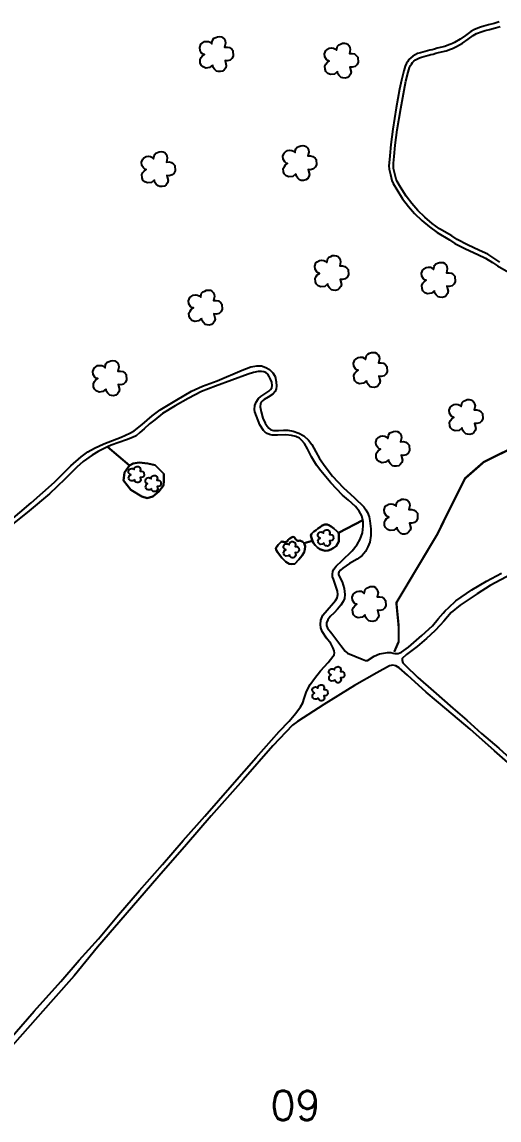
# Model space of a CAD drawing. Extents: x 745861 to 750061, y 7819050 to 7824990.
# Drawn here: x 747420 to 747845, y 7821946 to 7822924 of the extents above; entities that cross this region are included whole.
import ezdxf

# ---------------------------------------------------------------- set-up
doc = ezdxf.new("R2010")
doc.units = 0
doc.header["$MEASUREMENT"] = 0
doc.linetypes.add('CONTINUO', pattern=[0])
doc.layers.add('0114000966', color=1, linetype='Continuous', lineweight=25)
for name, color, linetype in [('0114000966008', 5, 'Continuous'), ('0114000966009', 5, 'Continuous'), ('0114000966010', 5, 'Continuous'), ('0114000966019', 5, 'Continuous'), ('_SIMBOLO ARVORE', 118, 'Continuous'), ('ARVORES', 3, 'Continuous'), ('ESTRADA', 1, 'Continuous'), ('TEXTO_NUN_TAL', 7, 'Continuous')]:
    doc.layers.add(name, color=color, linetype=linetype)
doc.styles.add('Simplex', font='simplex.shx')

msp = doc.modelspace()

# ---------------------------------------------------------------- linework, layer by layer
at = {"layer": '0114000966'}
for points in [[(747844.93, 7822923.61), (747840.43, 7822922.31), (747835.28, 7822920.93), (747831.21, 7822919.99), (747828.28, 7822918.96), (747822.92, 7822916.86), (747819.55, 7822915.05), (747814.96, 7822911.64), (747810.07, 7822908.17), (747805.12, 7822905.34), (747803.28, 7822904.5), (747801.8, 7822903.71), (747800.19, 7822903.22), (747796.41, 7822901.88), (747789.76, 7822900.18), (747787.41, 7822899.55), (747785.22, 7822898.93), (747783.1, 7822898.45), (747781.03, 7822897.78), (747779.06, 7822897.25), (747774.8, 7822896.25), (747772.31, 7822895.51), (747770.07, 7822894.31), (747768.16, 7822893.08), (747766.42, 7822891.73), (747764.6, 7822890.11), (747763.46, 7822888.21), (747762.44, 7822886.86), (747761.33, 7822884.38), (747759.95, 7822880.04), (747758.06, 7822871.82), (747756.29, 7822863.79), (747753.3, 7822847.25), (747750.29, 7822828.14), (747748.5, 7822814.49), (747747.55, 7822804.41), (747746.96, 7822798.38), (747746.79, 7822795.53), (747747.03, 7822792.65), (747748.17, 7822787.78), (747748.66, 7822785.13), (747749.45, 7822782.41), (747750.58, 7822779.87), (747753.7, 7822774.44), (747758.93, 7822766.34), (747764.09, 7822759.53), (747769.44, 7822753.24), (747775.94, 7822746.84), (747782.78, 7822741.23), (747789.65, 7822736.2), (747800.59, 7822729.87), (747805.32, 7822726.48), (747814.88, 7822721.72), (747825.78, 7822716.57), (747832.73, 7822713.36), (747838.91, 7822709.58), (747843.39, 7822706.45), (747853.01, 7822700.93)], [(747408.51, 7822478.56), (747428.7, 7822495.83), (747449.47, 7822513.93), (747463.73, 7822528.61), (747472.92, 7822536.71), (747478.92, 7822541), (747484.84, 7822544.47), (747493.08, 7822548.21), (747508.51, 7822554.04), (747516.48, 7822557.64), (747520.23, 7822559.69), (747527.45, 7822565.47), (747536.1, 7822573.23), (747543.27, 7822578.31), (747558.05, 7822587.43), (747571.2, 7822595.19), (747580.87, 7822599.41), (747593.98, 7822604.27), (747616.39, 7822613.67), (747624.02, 7822616.8), (747629.27, 7822617.68), (747633.35, 7822617.55), (747637.17, 7822616.25), (747640.71, 7822614.21), (747643.5, 7822611.35), (747645.55, 7822608.08), (747646.54, 7822603.44), (747646.75, 7822599.6), (747646.54, 7822597.08), (747645.68, 7822594.82), (747643.55, 7822592.3), (747639.49, 7822589.57), (747635.86, 7822587.64), (747634.19, 7822586.32), (747633.29, 7822585.38), (747632.65, 7822583.95), (747632.39, 7822581.04), (747633.08, 7822576.69), (747634.74, 7822570.97), (747636.62, 7822566.53), (747638.47, 7822563.94), (747640.01, 7822562.02), (747641.88, 7822560.7), (747644.11, 7822559.97), (747648.51, 7822559.97), (747652.95, 7822560.4), (747656.84, 7822560.27), (747661.62, 7822559.59), (747666.53, 7822557.8), (747671.06, 7822555.4), (747675.38, 7822551.48), (747678.11, 7822547.72), (747681.74, 7822541.08), (747684.94, 7822535.01), (747689.94, 7822527.88), (747696.61, 7822519.41), (747705.97, 7822509.19), (747716.18, 7822500.17), (747724.43, 7822492.25), (747726.36, 7822489.56), (747727.81, 7822487.09), (747729.18, 7822483.25), (747729.69, 7822479.79), (747730.71, 7822472.64), (747730.8, 7822466.75), (747729.69, 7822460.77), (747728.15, 7822456.44), (747725.89, 7822452.25), (747722.9, 7822448.88), (747718.58, 7822445.55), (747711.82, 7822441.56), (747705.84, 7822437.59), (747703.7, 7822435.62), (747702.12, 7822433.96), (747701.95, 7822433.02), (747701.95, 7822431.95), (747702.76, 7822429.86), (747705.21, 7822425.31), (747706.92, 7822419.4), (747707.48, 7822414.12), (747707.39, 7822410.57), (747706.19, 7822407.91), (747704.05, 7822404.53), (747701.01, 7822401.1), (747697.96, 7822397.92), (747694.66, 7822394.45), (747692.31, 7822391.66), (747691.32, 7822388.92), (747691.15, 7822386.61), (747692.22, 7822384.17), (747695.95, 7822379.36), (747704.09, 7822368.65), (747707.95, 7822363.58), (747709.85, 7822361.8), (747722.87, 7822356.66), (747725.86, 7822355.27), (747727.81, 7822355.49), (747733.75, 7822359.13), (747738.27, 7822361.28), (747745.53, 7822362.41), (747748.4, 7822362.5), (747750.53, 7822361.93), (747752.14, 7822361.63), (747754.92, 7822361.54), (747757.96, 7822362.76), (747764.09, 7822367.36), (747776.01, 7822377.53), (747785.44, 7822386.26), (747790.66, 7822392.36), (747794.92, 7822397.49), (747796.92, 7822399.57), (747800.09, 7822402.48), (747806.19, 7822408.49), (747820.67, 7822418.28), (747833.62, 7822425.92), (747847.02, 7822432.97)]]:
    msp.add_lwpolyline(points, dxfattribs=at)
at = {"layer": '0114000966008', "linetype": 'ByBlock'}
msp.add_lwpolyline([(747403.53, 7822011.6), (747431.36, 7822043.43), (747454.82, 7822069.65), (747471.28, 7822088.56), (747488.57, 7822107.66), (747506.35, 7822129.08), (747525.07, 7822150.68), (747545.3, 7822173.84), (747563.91, 7822195.2), (747583.06, 7822216.98), (747607.41, 7822244.87), (747628.84, 7822268.98), (747649.3, 7822292.33), (747658.11, 7822301.44), (747664.09, 7822308.37), (747668.1, 7822314.05), (747670.25, 7822317.63), (747671.51, 7822321.52), (747673.61, 7822327.89), (747676.6, 7822333.93), (747680.73, 7822339.48), (747686.05, 7822346.3), (747692.7, 7822353.74), (747696.89, 7822358.94), (747698.02, 7822360.49), (747698.38, 7822362.11), (747698.2, 7822363.9), (747697.13, 7822366.41), (747695.03, 7822370.53), (747691.33, 7822375.28), (747687.39, 7822381.08), (747686.13, 7822384.43), (747685.89, 7822387.42), (747686.13, 7822391.24), (747687.99, 7822395.8), (747691.75, 7822400.16), (747697.61, 7822406.8), (747699.29, 7822408.85), (747700.61, 7822411.07), (747701.21, 7822413.99), (747700.91, 7822416.98), (747699.95, 7822420.57), (747697.38, 7822427.86), (747696.73, 7822429.92), (747696.67, 7822432.14), (747696.97, 7822434.65), (747697.8, 7822436.62), (747699.84, 7822439.25), (747704.98, 7822444.09), (747714.07, 7822452.87), (747718.56, 7822458.58), (747721.19, 7822463.48), (747723.23, 7822469.1), (747724, 7822474.84), (747723.83, 7822478.99), (747723.51, 7822480.3), (747701.95, 7822469.11), (747702.18, 7822468), (747702.37, 7822463.92), (747702.18, 7822461.33), (747701.15, 7822459.19), (747699.89, 7822457.17), (747697.26, 7822455.23), (747695.12, 7822454.08), (747692.72, 7822453.24), (747689.93, 7822453.05), (747687.91, 7822453.55), (747685.47, 7822454.43), (747683.18, 7822456.03), (747681.19, 7822457.91), (747679.74, 7822459.78), (747678.67, 7822461.95), (747671.32, 7822459.78), (747672.19, 7822456.98), (747672, 7822454.28), (747671.51, 7822451.86), (747669.49, 7822448.68), (747666.69, 7822445.2), (747663.11, 7822441.34), (747659.83, 7822441.05), (747657.95, 7822441.44), (747655.1, 7822443.04), (747653.81, 7822444.33), (747651.52, 7822446.65), (747647.56, 7822451.86), (747646.6, 7822453.93), (747646.3, 7822454.91), (747646.79, 7822456.3), (747648.24, 7822458.23), (747649.44, 7822459.61), (747650.94, 7822461.01), (747651.77, 7822461.17), (747652.55, 7822461.01), (747653.1, 7822460.84), (747653.79, 7822460.7), (747654.66, 7822460.77), (747655.49, 7822460.96), (747656.13, 7822461.41), (747656.54, 7822461.88), (747657.06, 7822462.67), (747657.7, 7822463.47), (747658.72, 7822463.99), (747660, 7822464.75), (747660.83, 7822465.18), (747661.64, 7822465.44), (747662.45, 7822465.23), (747662.9, 7822464.82), (747663.42, 7822463.92), (747664.01, 7822463.05), (747664.46, 7822462.38), (747665.15, 7822462.05), (747665.72, 7822461.86), (747666.53, 7822462), (747667.65, 7822462.19), (747670.07, 7822461.03), (747671.3, 7822459.8), (747678.66, 7822461.98), (747677.98, 7822464.39), (747677.45, 7822466.53), (747678.02, 7822468.17), (747679.93, 7822470.3), (747681.99, 7822471.41), (747683.67, 7822472.9), (747685.54, 7822473.93), (747687.52, 7822475.38), (747689.73, 7822476.39), (747691.88, 7822476.29), (747693.21, 7822475.87), (747695.46, 7822474.65), (747697.83, 7822472.97), (747700.5, 7822470.4), (747701.93, 7822469.13), (747723.5, 7822480.33), (747722.57, 7822484.19), (747720.42, 7822488.13), (747717.19, 7822492.56), (747710.79, 7822498.17), (747705.46, 7822502.39), (747695.17, 7822513.57), (747686.2, 7822524.07), (747682.3, 7822529.34), (747678.04, 7822536.53), (747674.43, 7822543.64), (747671.56, 7822548.44), (747669.22, 7822551.19), (747667.12, 7822553.17), (747664.06, 7822554.73), (747660.04, 7822555.69), (747655.06, 7822556.23), (747647.69, 7822555.81), (747643.07, 7822555.87), (747640.71, 7822556.6), (747638.55, 7822557.32), (747636.75, 7822558.52), (747635.25, 7822560.08), (747631.84, 7822565.24), (747627.46, 7822576.8), (747627.21, 7822578.87), (747627.51, 7822582.29), (747628.59, 7822585.41), (747630.69, 7822588.46), (747632.79, 7822590.26), (747636.51, 7822592.54), (747640.05, 7822595.12), (747641.55, 7822596.55), (747642.5, 7822598.11), (747642.8, 7822600.21), (747642.5, 7822603.17), (747641.6, 7822605.68), (747640.16, 7822608.14), (747639.03, 7822610.18), (747637.29, 7822611.56), (747635.61, 7822612.34), (747633.39, 7822612.58), (747630.39, 7822612.52), (747626.19, 7822611.56), (747621.63, 7822610.12), (747592.45, 7822599.45), (747580.1, 7822594.78), (747568.16, 7822588.6), (747556.65, 7822581.89), (747545.27, 7822575.1), (747538.5, 7822569.46), (747533.94, 7822565.9), (747529.02, 7822561.47), (747525.18, 7822558.23), (747521.88, 7822555.29), (747518.65, 7822553.8), (747513.37, 7822551.76), (747499.81, 7822547.02), (747496.43, 7822545.44), (747515.96, 7822529.03), (747519.38, 7822530.74), (747524.55, 7822531.72), (747532.43, 7822530.74), (747538.83, 7822529.26), (747543.75, 7822524.34), (747546.71, 7822521.39), (747546.71, 7822515.48), (747546.22, 7822511.05), (747542.03, 7822505.64), (747536.86, 7822501.21), (747531.69, 7822499.73), (747527.01, 7822501.45), (747517.16, 7822507.36), (747510.76, 7822515.48), (747511.5, 7822522.62), (747515.93, 7822529.01), (747496.4, 7822545.42), (747494.15, 7822544.36), (747488.15, 7822541.37), (747482.93, 7822538.25), (747474.89, 7822532.56), (747469.13, 7822527.56), (747458.51, 7822516.77), (747444.77, 7822503.68), (747426.88, 7822488.61), (747404.27, 7822470.39)], dxfattribs=at)
at = {"layer": '0114000966009', "linetype": 'ByBlock'}
msp.add_lwpolyline([(747867.14, 7822251.76), (747840.59, 7822275.11), (747818.92, 7822294.15), (747798.24, 7822311.74), (747779.84, 7822327.29), (747763.17, 7822342.43), (747755.95, 7822348.83), (747752.98, 7822350.69), (747750.13, 7822351.1), (747747.28, 7822350.51), (747735.93, 7822344.46), (747716.3, 7822332.99), (747688.84, 7822316.09), (747665.42, 7822301.04), (747661.15, 7822297.88), (747643.65, 7822279.53), (747617.15, 7822249.22), (747588.6, 7822217.21), (747566.67, 7822191.67), (747542.02, 7822163.48), (747517.94, 7822135.39), (747487.72, 7822100.16), (747466.69, 7822074.66), (747448.1, 7822053.58), (747411.65, 7822012.47)], dxfattribs=at)
at = {"layer": '0114000966010', "linetype": 'ByBlock'}
msp.add_lwpolyline([(747860.96, 7822434.74), (747836.94, 7822422), (747825.15, 7822414.76), (747810.23, 7822404.59), (747802.03, 7822398.07), (747795.51, 7822390.46), (747792.33, 7822386.84), (747787.59, 7822381.67), (747780.3, 7822375.06), (747771.82, 7822367.77), (747762.41, 7822360.65), (747758.54, 7822357.23), (747758.48, 7822355.36), (747759.16, 7822353.36), (747761.28, 7822351.18), (747772.46, 7822340.18), (747786.55, 7822328.03), (747803.72, 7822313.05), (747816.12, 7822302.27), (747829.16, 7822290.47), (747844.5, 7822277.45), (747861.09, 7822262.1)], dxfattribs=at)
at = {"layer": '0114000966019'}
msp.add_lwpolyline([(747845.53, 7822709.83), (747841.1, 7822712.93), (747834.62, 7822716.9), (747827.47, 7822720.19), (747816.63, 7822725.32), (747807.39, 7822729.92), (747802.76, 7822733.24), (747791.84, 7822739.55), (747785.23, 7822744.4), (747778.61, 7822749.82), (747772.38, 7822755.97), (747767.21, 7822762.03), (747762.21, 7822768.64), (747757.12, 7822776.52), (747754.15, 7822781.68), (747753.21, 7822783.78), (747752.55, 7822786.06), (747752.09, 7822788.6), (747750.99, 7822793.27), (747750.8, 7822795.58), (747750.95, 7822798.07), (747751.53, 7822804.03), (747752.47, 7822814.04), (747754.25, 7822827.57), (747757.24, 7822846.59), (747760.21, 7822863), (747761.96, 7822870.94), (747763.81, 7822878.98), (747765.07, 7822882.95), (747765.9, 7822884.8), (747766.78, 7822885.96), (747767.72, 7822887.53), (747768.99, 7822888.66), (747770.47, 7822889.81), (747772.1, 7822890.86), (747773.84, 7822891.8), (747775.82, 7822892.38), (747780.04, 7822893.37), (747782.17, 7822893.94), (747784.17, 7822894.59), (747786.22, 7822895.06), (747788.47, 7822895.7), (747790.77, 7822896.31), (747797.57, 7822898.04), (747801.44, 7822899.42), (747803.35, 7822900), (747805.06, 7822900.92), (747806.95, 7822901.78), (747812.23, 7822904.79), (747817.31, 7822908.41), (747821.7, 7822911.67), (747824.6, 7822913.22), (747829.67, 7822915.21), (747832.33, 7822916.15), (747836.24, 7822917.04), (747841.51, 7822918.45), (747845.71, 7822919.67)], dxfattribs=at)
at = {"layer": '_SIMBOLO ARVORE', "linetype": 'CONTINUO'}
for points in [[(747590, 7822885.26, 0), (747587.3, 7822883, 0), (747583.88, 7822882.6, 0), (747581.44, 7822883.55, 0), (747579.72, 7822885.25, 0), (747579, 7822887.19, 0), (747578.81, 7822890.07, 0), (747579.74, 7822891.89, 0), (747580.72, 7822893.23, 0), (747582.69, 7822894.56, 0), (747581.44, 7822894.96, 0), (747580.2, 7822895.98, 0), (747578.75, 7822898.27, 0), (747578.49, 7822901, 0), (747579.54, 7822903.84, 0), (747580.64, 7822904.86, 0), (747582.65, 7822906.09, 0), (747584.76, 7822906.37, 0), (747586.44, 7822906.13, 0), (747587.78, 7822905.51, 0), (747589.24, 7822904.21, 0), (747589.68, 7822906.7, 0), (747590.05, 7822907.7, 0), (747591.14, 7822909.08, 0), (747592.77, 7822909.68, 0), (747594.35, 7822910.38, 0), (747596.14, 7822910.54, 0), (747597.83, 7822910.3, 0), (747599.2, 7822909.58, 0), (747600.22, 7822908.48, 0), (747601.11, 7822906.72, 0), (747601.46, 7822904.76, 0), (747600.65, 7822901.27, 0), (747603.09, 7822901.31, 0), (747605.11, 7822900.82, 0), (747607.02, 7822899.31, 0), (747608.08, 7822898.1, 0), (747608.36, 7822893.3, 0), (747607.19, 7822891.14, 0), (747605.62, 7822889.71, 0), (747603.16, 7822889.05, 0), (747601, 7822889.24, 0), (747602.15, 7822884.76, 0), (747601.62, 7822882.84, 0), (747600.32, 7822881.02, 0), (747598.9, 7822879.88, 0), (747596.87, 7822879.38, 0), (747594.86, 7822879.5, 0), (747593.35, 7822879.93, 0), (747591.62, 7822881.63, 0), (747590.44, 7822883.16, 0), (747590.08, 7822885.49, 0)], [(747701, 7822879.54, 0), (747698.31, 7822877.28, 0), (747694.89, 7822876.89, 0), (747692.45, 7822877.83, 0), (747690.72, 7822879.53, 0), (747690.01, 7822881.48, 0), (747689.81, 7822884.36, 0), (747690.75, 7822886.17, 0), (747691.73, 7822887.51, 0), (747693.7, 7822888.85, 0), (747692.45, 7822889.25, 0), (747691.21, 7822890.27, 0), (747689.76, 7822892.56, 0), (747689.49, 7822895.29, 0), (747690.54, 7822898.13, 0), (747691.64, 7822899.15, 0), (747693.65, 7822900.37, 0), (747695.76, 7822900.66, 0), (747697.45, 7822900.42, 0), (747698.78, 7822899.8, 0), (747700.25, 7822898.49, 0), (747700.68, 7822900.99, 0), (747701.06, 7822901.98, 0), (747702.15, 7822903.37, 0), (747703.77, 7822903.96, 0), (747705.36, 7822904.67, 0), (747707.14, 7822904.83, 0), (747708.83, 7822904.59, 0), (747710.2, 7822903.86, 0), (747711.22, 7822902.76, 0), (747712.11, 7822901, 0), (747712.46, 7822899.04, 0), (747711.65, 7822895.56, 0), (747714.1, 7822895.59, 0), (747716.12, 7822895.11, 0), (747718.03, 7822893.6, 0), (747719.08, 7822892.39, 0), (747719.37, 7822887.58, 0), (747718.19, 7822885.43, 0), (747716.63, 7822884, 0), (747714.16, 7822883.34, 0), (747712, 7822883.53, 0), (747713.16, 7822879.04, 0), (747712.63, 7822877.13, 0), (747711.33, 7822875.3, 0), (747709.9, 7822874.17, 0), (747707.87, 7822873.67, 0), (747705.86, 7822873.79, 0), (747704.35, 7822874.22, 0), (747702.62, 7822875.92, 0), (747701.44, 7822877.45, 0), (747701.08, 7822879.77, 0)], [(747664.01, 7822788.36, 0), (747661.32, 7822786.1, 0), (747657.9, 7822785.7, 0), (747655.46, 7822786.65, 0), (747653.73, 7822788.35, 0), (747653.02, 7822790.3, 0), (747652.82, 7822793.17, 0), (747653.76, 7822794.99, 0), (747654.74, 7822796.33, 0), (747656.71, 7822797.67, 0), (747655.46, 7822798.07, 0), (747654.22, 7822799.09, 0), (747652.77, 7822801.38, 0), (747652.5, 7822804.1, 0), (747653.55, 7822806.94, 0), (747654.66, 7822807.96, 0), (747656.67, 7822809.19, 0), (747658.77, 7822809.47, 0), (747660.46, 7822809.23, 0), (747661.79, 7822808.61, 0), (747663.26, 7822807.31, 0), (747663.69, 7822809.8, 0), (747664.07, 7822810.8, 0), (747665.16, 7822812.18, 0), (747666.78, 7822812.78, 0), (747668.37, 7822813.48, 0), (747670.16, 7822813.64, 0), (747671.84, 7822813.4, 0), (747673.21, 7822812.68, 0), (747674.23, 7822811.58, 0), (747675.12, 7822809.82, 0), (747675.47, 7822807.86, 0), (747674.66, 7822804.37, 0), (747677.11, 7822804.41, 0), (747679.13, 7822803.92, 0), (747681.04, 7822802.41, 0), (747682.1, 7822801.2, 0), (747682.38, 7822796.4, 0), (747681.2, 7822794.25, 0), (747679.64, 7822792.81, 0), (747677.17, 7822792.16, 0), (747675.01, 7822792.35, 0), (747676.17, 7822787.86, 0), (747675.64, 7822785.95, 0), (747674.34, 7822784.12, 0), (747672.91, 7822782.98, 0), (747670.88, 7822782.48, 0), (747668.87, 7822782.6, 0), (747667.36, 7822783.03, 0), (747665.63, 7822784.73, 0), (747664.46, 7822786.26, 0), (747664.1, 7822788.59, 0)], [(747538.21, 7822782.98, 0), (747535.52, 7822780.72, 0), (747532.1, 7822780.33, 0), (747529.66, 7822781.27, 0), (747527.93, 7822782.97, 0), (747527.22, 7822784.92, 0), (747527.02, 7822787.8, 0), (747527.96, 7822789.61, 0), (747528.94, 7822790.95, 0), (747530.91, 7822792.29, 0), (747529.65, 7822792.69, 0), (747528.42, 7822793.71, 0), (747526.97, 7822796, 0), (747526.7, 7822798.73, 0), (747527.75, 7822801.57, 0), (747528.85, 7822802.59, 0), (747530.86, 7822803.81, 0), (747532.97, 7822804.1, 0), (747534.66, 7822803.85, 0), (747535.99, 7822803.24, 0), (747537.46, 7822801.93, 0), (747537.89, 7822804.43, 0), (747538.27, 7822805.42, 0), (747539.36, 7822806.8, 0), (747540.98, 7822807.4, 0), (747542.57, 7822808.11, 0), (747544.35, 7822808.27, 0), (747546.04, 7822808.03, 0), (747547.41, 7822807.3, 0), (747548.43, 7822806.2, 0), (747549.32, 7822804.44, 0), (747549.67, 7822802.48, 0), (747548.86, 7822798.99, 0), (747551.31, 7822799.03, 0), (747553.33, 7822798.55, 0), (747555.24, 7822797.03, 0), (747556.29, 7822795.83, 0), (747556.58, 7822791.02, 0), (747555.4, 7822788.87, 0), (747553.84, 7822787.44, 0), (747551.37, 7822786.78, 0), (747549.21, 7822786.97, 0), (747550.37, 7822782.48, 0), (747549.84, 7822780.57, 0), (747548.54, 7822778.74, 0), (747547.11, 7822777.61, 0), (747545.08, 7822777.11, 0), (747543.07, 7822777.23, 0), (747541.56, 7822777.66, 0), (747539.83, 7822779.36, 0), (747538.65, 7822780.89, 0), (747538.29, 7822783.21, 0)], [(747692.33, 7822690.56, 0), (747689.64, 7822688.3, 0), (747686.22, 7822687.91, 0), (747683.78, 7822688.86, 0), (747682.05, 7822690.56, 0), (747681.34, 7822692.5, 0), (747681.14, 7822695.38, 0), (747682.08, 7822697.19, 0), (747683.06, 7822698.54, 0), (747685.03, 7822699.87, 0), (747683.78, 7822700.27, 0), (747682.54, 7822701.29, 0), (747681.09, 7822703.58, 0), (747680.82, 7822706.31, 0), (747681.87, 7822709.15, 0), (747682.98, 7822710.17, 0), (747684.98, 7822711.4, 0), (747687.09, 7822711.68, 0), (747688.78, 7822711.44, 0), (747690.11, 7822710.82, 0), (747691.58, 7822709.52, 0), (747692.01, 7822712.01, 0), (747692.39, 7822713.01, 0), (747693.48, 7822714.39, 0), (747695.1, 7822714.98, 0), (747696.69, 7822715.69, 0), (747698.48, 7822715.85, 0), (747700.16, 7822715.61, 0), (747701.53, 7822714.89, 0), (747702.55, 7822713.79, 0), (747703.44, 7822712.03, 0), (747703.79, 7822710.07, 0), (747702.98, 7822706.58, 0), (747705.43, 7822706.62, 0), (747707.45, 7822706.13, 0), (747709.36, 7822704.62, 0), (747710.41, 7822703.41, 0), (747710.7, 7822698.6, 0), (747709.52, 7822696.45, 0), (747707.96, 7822695.02, 0), (747705.49, 7822694.36, 0), (747703.33, 7822694.55, 0), (747704.49, 7822690.06, 0), (747703.96, 7822688.15, 0), (747702.66, 7822686.33, 0), (747701.23, 7822685.19, 0), (747699.2, 7822684.69, 0), (747697.19, 7822684.81, 0), (747695.68, 7822685.24, 0), (747693.95, 7822686.94, 0), (747692.78, 7822688.47, 0), (747692.42, 7822690.79, 0)], [(747787.27, 7822684.4, 0), (747784.58, 7822682.14, 0), (747781.16, 7822681.75, 0), (747778.72, 7822682.7, 0), (747776.99, 7822684.39, 0), (747776.28, 7822686.34, 0), (747776.08, 7822689.22, 0), (747777.02, 7822691.03, 0), (747778, 7822692.38, 0), (747779.97, 7822693.71, 0), (747778.71, 7822694.11, 0), (747777.48, 7822695.13, 0), (747776.03, 7822697.42, 0), (747775.76, 7822700.15, 0), (747776.81, 7822702.99, 0), (747777.91, 7822704.01, 0), (747779.92, 7822705.24, 0), (747782.03, 7822705.52, 0), (747783.72, 7822705.28, 0), (747785.05, 7822704.66, 0), (747786.51, 7822703.36, 0), (747786.95, 7822705.85, 0), (747787.33, 7822706.84, 0), (747788.42, 7822708.23, 0), (747790.04, 7822708.82, 0), (747791.63, 7822709.53, 0), (747793.41, 7822709.69, 0), (747795.1, 7822709.45, 0), (747796.47, 7822708.73, 0), (747797.49, 7822707.63, 0), (747798.38, 7822705.87, 0), (747798.73, 7822703.91, 0), (747797.92, 7822700.42, 0), (747800.37, 7822700.45, 0), (747802.39, 7822699.97, 0), (747804.3, 7822698.46, 0), (747805.35, 7822697.25, 0), (747805.64, 7822692.44, 0), (747804.46, 7822690.29, 0), (747802.9, 7822688.86, 0), (747800.43, 7822688.2, 0), (747798.27, 7822688.39, 0), (747799.43, 7822683.9, 0), (747798.9, 7822681.99, 0), (747797.6, 7822680.17, 0), (747796.17, 7822679.03, 0), (747794.14, 7822678.53, 0), (747792.13, 7822678.65, 0), (747790.62, 7822679.08, 0), (747788.89, 7822680.78, 0), (747787.71, 7822682.31, 0), (747787.35, 7822684.63, 0)], [(747580.13, 7822659.76, 0), (747577.44, 7822657.5, 0), (747574.02, 7822657.1, 0), (747571.58, 7822658.05, 0), (747569.85, 7822659.75, 0), (747569.14, 7822661.7, 0), (747568.94, 7822664.57, 0), (747569.88, 7822666.39, 0), (747570.86, 7822667.73, 0), (747572.83, 7822669.07, 0), (747571.58, 7822669.47, 0), (747570.34, 7822670.49, 0), (747568.89, 7822672.78, 0), (747568.62, 7822675.51, 0), (747569.67, 7822678.35, 0), (747570.78, 7822679.36, 0), (747572.78, 7822680.59, 0), (747574.89, 7822680.87, 0), (747576.58, 7822680.63, 0), (747577.91, 7822680.02, 0), (747579.38, 7822678.71, 0), (747579.81, 7822681.2, 0), (747580.19, 7822682.2, 0), (747581.28, 7822683.58, 0), (747582.9, 7822684.18, 0), (747584.49, 7822684.88, 0), (747586.28, 7822685.05, 0), (747587.96, 7822684.81, 0), (747589.33, 7822684.08, 0), (747590.35, 7822682.98, 0), (747591.24, 7822681.22, 0), (747591.59, 7822679.26, 0), (747590.78, 7822675.77, 0), (747593.23, 7822675.81, 0), (747595.25, 7822675.32, 0), (747597.16, 7822673.81, 0), (747598.21, 7822672.6, 0), (747598.5, 7822667.8, 0), (747597.32, 7822665.65, 0), (747595.76, 7822664.21, 0), (747593.29, 7822663.56, 0), (747591.13, 7822663.75, 0), (747592.29, 7822659.26, 0), (747591.76, 7822657.35, 0), (747590.46, 7822655.52, 0), (747589.03, 7822654.38, 0), (747587, 7822653.88, 0), (747584.99, 7822654.01, 0), (747583.48, 7822654.43, 0), (747581.75, 7822656.13, 0), (747580.58, 7822657.67, 0), (747580.22, 7822659.99, 0)], [(747726.85, 7822604.31, 0), (747724.16, 7822602.05, 0), (747720.74, 7822601.65, 0), (747718.3, 7822602.6, 0), (747716.57, 7822604.3, 0), (747715.86, 7822606.25, 0), (747715.67, 7822609.12, 0), (747716.6, 7822610.94, 0), (747717.58, 7822612.28, 0), (747719.55, 7822613.62, 0), (747718.3, 7822614.02, 0), (747717.06, 7822615.04, 0), (747715.61, 7822617.33, 0), (747715.35, 7822620.05, 0), (747716.4, 7822622.89, 0), (747717.5, 7822623.91, 0), (747719.51, 7822625.14, 0), (747721.62, 7822625.42, 0), (747723.3, 7822625.18, 0), (747724.64, 7822624.57, 0), (747726.1, 7822623.26, 0), (747726.54, 7822625.75, 0), (747726.91, 7822626.75, 0), (747728, 7822628.13, 0), (747729.63, 7822628.73, 0), (747731.21, 7822629.43, 0), (747733, 7822629.6, 0), (747734.69, 7822629.36, 0), (747736.06, 7822628.63, 0), (747737.08, 7822627.53, 0), (747737.97, 7822625.77, 0), (747738.32, 7822623.81, 0), (747737.51, 7822620.32, 0), (747739.95, 7822620.36, 0), (747741.97, 7822619.87, 0), (747743.88, 7822618.36, 0), (747744.94, 7822617.15, 0), (747745.22, 7822612.35, 0), (747744.05, 7822610.2, 0), (747742.48, 7822608.76, 0), (747740.02, 7822608.11, 0), (747737.86, 7822608.3, 0), (747739.01, 7822603.81, 0), (747738.48, 7822601.9, 0), (747737.18, 7822600.07, 0), (747735.76, 7822598.93, 0), (747733.73, 7822598.43, 0), (747731.71, 7822598.56, 0), (747730.2, 7822598.98, 0), (747728.48, 7822600.68, 0), (747727.3, 7822602.22, 0), (747726.94, 7822604.54, 0)], [(747495.06, 7822596.92, 0), (747492.36, 7822594.66, 0), (747488.94, 7822594.26, 0), (747486.51, 7822595.21, 0), (747484.78, 7822596.91, 0), (747484.06, 7822598.85, 0), (747483.87, 7822601.73, 0), (747484.8, 7822603.54, 0), (747485.79, 7822604.89, 0), (747487.75, 7822606.22, 0), (747486.5, 7822606.62, 0), (747485.27, 7822607.64, 0), (747483.81, 7822609.93, 0), (747483.55, 7822612.66, 0), (747484.6, 7822615.5, 0), (747485.7, 7822616.52, 0), (747487.71, 7822617.75, 0), (747489.82, 7822618.03, 0), (747491.51, 7822617.79, 0), (747492.84, 7822617.17, 0), (747494.3, 7822615.87, 0), (747494.74, 7822618.36, 0), (747495.11, 7822619.36, 0), (747496.2, 7822620.74, 0), (747497.83, 7822621.34, 0), (747499.42, 7822622.04, 0), (747501.2, 7822622.2, 0), (747502.89, 7822621.96, 0), (747504.26, 7822621.24, 0), (747505.28, 7822620.14, 0), (747506.17, 7822618.38, 0), (747506.52, 7822616.42, 0), (747505.71, 7822612.93, 0), (747508.15, 7822612.97, 0), (747510.18, 7822612.48, 0), (747512.08, 7822610.97, 0), (747513.14, 7822609.76, 0), (747513.43, 7822604.96, 0), (747512.25, 7822602.8, 0), (747510.68, 7822601.37, 0), (747508.22, 7822600.71, 0), (747506.06, 7822600.9, 0), (747507.21, 7822596.42, 0), (747506.68, 7822594.5, 0), (747505.39, 7822592.68, 0), (747503.96, 7822591.54, 0), (747501.93, 7822591.04, 0), (747499.92, 7822591.16, 0), (747498.41, 7822591.59, 0), (747496.68, 7822593.29, 0), (747495.5, 7822594.82, 0), (747495.14, 7822597.15, 0)], [(747811.93, 7822562.41, 0), (747809.24, 7822560.15, 0), (747805.82, 7822559.76, 0), (747803.38, 7822560.71, 0), (747801.65, 7822562.4, 0), (747800.94, 7822564.35, 0), (747800.74, 7822567.23, 0), (747801.67, 7822569.04, 0), (747802.66, 7822570.39, 0), (747804.63, 7822571.72, 0), (747803.37, 7822572.12, 0), (747802.14, 7822573.14, 0), (747800.68, 7822575.43, 0), (747800.42, 7822578.16, 0), (747801.47, 7822581, 0), (747802.57, 7822582.02, 0), (747804.58, 7822583.25, 0), (747806.69, 7822583.53, 0), (747808.38, 7822583.29, 0), (747809.71, 7822582.67, 0), (747811.17, 7822581.37, 0), (747811.61, 7822583.86, 0), (747811.99, 7822584.85, 0), (747813.08, 7822586.24, 0), (747814.7, 7822586.83, 0), (747816.29, 7822587.54, 0), (747818.07, 7822587.7, 0), (747819.76, 7822587.46, 0), (747821.13, 7822586.74, 0), (747822.15, 7822585.64, 0), (747823.04, 7822583.87, 0), (747823.39, 7822581.92, 0), (747822.58, 7822578.43, 0), (747825.03, 7822578.46, 0), (747827.05, 7822577.98, 0), (747828.95, 7822576.47, 0), (747830.01, 7822575.26, 0), (747830.3, 7822570.45, 0), (747829.12, 7822568.3, 0), (747827.56, 7822566.87, 0), (747825.09, 7822566.21, 0), (747822.93, 7822566.4, 0), (747824.09, 7822561.91, 0), (747823.56, 7822560, 0), (747822.26, 7822558.17, 0), (747820.83, 7822557.04, 0), (747818.8, 7822556.54, 0), (747816.79, 7822556.66, 0), (747815.28, 7822557.09, 0), (747813.55, 7822558.79, 0), (747812.37, 7822560.32, 0), (747812.01, 7822562.64, 0)], [(747746.58, 7822534.07, 0), (747743.89, 7822531.81, 0), (747740.47, 7822531.42, 0), (747738.03, 7822532.36, 0), (747736.3, 7822534.06, 0), (747735.59, 7822536.01, 0), (747735.39, 7822538.89, 0), (747736.33, 7822540.7, 0), (747737.31, 7822542.04, 0), (747739.28, 7822543.38, 0), (747738.03, 7822543.78, 0), (747736.79, 7822544.8, 0), (747735.34, 7822547.09, 0), (747735.07, 7822549.82, 0), (747736.12, 7822552.66, 0), (747737.23, 7822553.68, 0), (747739.24, 7822554.9, 0), (747741.35, 7822555.19, 0), (747743.03, 7822554.95, 0), (747744.36, 7822554.33, 0), (747745.83, 7822553.02, 0), (747746.27, 7822555.52, 0), (747746.64, 7822556.51, 0), (747747.73, 7822557.9, 0), (747749.36, 7822558.49, 0), (747750.94, 7822559.2, 0), (747752.73, 7822559.36, 0), (747754.41, 7822559.12, 0), (747755.79, 7822558.39, 0), (747756.8, 7822557.29, 0), (747757.69, 7822555.53, 0), (747758.04, 7822553.57, 0), (747757.23, 7822550.09, 0), (747759.68, 7822550.12, 0), (747761.7, 7822549.64, 0), (747763.61, 7822548.13, 0), (747764.67, 7822546.92, 0), (747764.95, 7822542.11, 0), (747763.77, 7822539.96, 0), (747762.21, 7822538.53, 0), (747759.74, 7822537.87, 0), (747757.58, 7822538.06, 0), (747758.74, 7822533.57, 0), (747758.21, 7822531.66, 0), (747756.91, 7822529.83, 0), (747755.48, 7822528.7, 0), (747753.45, 7822528.2, 0), (747751.44, 7822528.32, 0), (747749.93, 7822528.75, 0), (747748.2, 7822530.45, 0), (747747.03, 7822531.98, 0), (747746.67, 7822534.3, 0)], [(747520.47, 7822516.44, 0), (747519.22, 7822515.39, 0), (747517.64, 7822515.21, 0), (747516.51, 7822515.65, 0), (747515.71, 7822516.44, 0), (747515.38, 7822517.34, 0), (747515.29, 7822518.67, 0), (747515.72, 7822519.51, 0), (747516.17, 7822520.13, 0), (747517.09, 7822520.75, 0), (747516.51, 7822520.93, 0), (747515.93, 7822521.41, 0), (747515.26, 7822522.47, 0), (747515.14, 7822523.73, 0), (747515.62, 7822525.04, 0), (747516.13, 7822525.51, 0), (747517.06, 7822526.08, 0), (747518.04, 7822526.21, 0), (747518.82, 7822526.1, 0), (747519.44, 7822525.82, 0), (747520.12, 7822525.21, 0), (747520.32, 7822526.37, 0), (747520.49, 7822526.83, 0), (747521, 7822527.47, 0), (747521.75, 7822527.74, 0), (747522.48, 7822528.07, 0), (747523.31, 7822528.14, 0), (747524.09, 7822528.03, 0), (747524.72, 7822527.7, 0), (747525.2, 7822527.19, 0), (747525.61, 7822526.37, 0), (747525.77, 7822525.47, 0), (747525.39, 7822523.85, 0), (747526.53, 7822523.87, 0), (747527.46, 7822523.64, 0), (747528.34, 7822522.95, 0), (747528.83, 7822522.39, 0), (747528.97, 7822520.16, 0), (747528.42, 7822519.17, 0), (747527.7, 7822518.5, 0), (747526.56, 7822518.2, 0), (747525.56, 7822518.29, 0), (747526.09, 7822516.21, 0), (747525.85, 7822515.32, 0), (747525.25, 7822514.48, 0), (747524.59, 7822513.95, 0), (747523.65, 7822513.72, 0), (747522.71, 7822513.78, 0), (747522.02, 7822513.98, 0), (747521.22, 7822514.76, 0), (747520.67, 7822515.47, 0), (747520.5, 7822516.55, 0)], [(747535.53, 7822508.35, 0), (747534.28, 7822507.3, 0), (747532.7, 7822507.12, 0), (747531.57, 7822507.56, 0), (747530.77, 7822508.35, 0), (747530.44, 7822509.25, 0), (747530.35, 7822510.58, 0), (747530.78, 7822511.42, 0), (747531.24, 7822512.04, 0), (747532.15, 7822512.66, 0), (747531.57, 7822512.84, 0), (747531, 7822513.32, 0), (747530.32, 7822514.38, 0), (747530.2, 7822515.64, 0), (747530.69, 7822516.95, 0), (747531.2, 7822517.42, 0), (747532.13, 7822517.99, 0), (747533.1, 7822518.12, 0), (747533.88, 7822518.01, 0), (747534.5, 7822517.73, 0), (747535.18, 7822517.12, 0), (747535.38, 7822518.28, 0), (747535.55, 7822518.74, 0), (747536.06, 7822519.38, 0), (747536.81, 7822519.65, 0), (747537.54, 7822519.98, 0), (747538.37, 7822520.05, 0), (747539.15, 7822519.94, 0), (747539.79, 7822519.61, 0), (747540.26, 7822519.1, 0), (747540.67, 7822518.28, 0), (747540.83, 7822517.38, 0), (747540.46, 7822515.76, 0), (747541.59, 7822515.78, 0), (747542.52, 7822515.55, 0), (747543.41, 7822514.85, 0), (747543.9, 7822514.3, 0), (747544.03, 7822512.07, 0), (747543.48, 7822511.08, 0), (747542.76, 7822510.41, 0), (747541.62, 7822510.11, 0), (747540.62, 7822510.2, 0), (747541.15, 7822508.12, 0), (747540.91, 7822507.23, 0), (747540.31, 7822506.39, 0), (747539.65, 7822505.86, 0), (747538.71, 7822505.63, 0), (747537.78, 7822505.69, 0), (747537.08, 7822505.89, 0), (747536.28, 7822506.67, 0), (747535.73, 7822507.38, 0), (747535.57, 7822508.46, 0)], [(747753.98, 7822473.69, 0), (747751.29, 7822471.43, 0), (747747.87, 7822471.04, 0), (747745.43, 7822471.99, 0), (747743.7, 7822473.68, 0), (747742.99, 7822475.63, 0), (747742.79, 7822478.51, 0), (747743.73, 7822480.32, 0), (747744.71, 7822481.67, 0), (747746.68, 7822483, 0), (747745.42, 7822483.4, 0), (747744.19, 7822484.42, 0), (747742.73, 7822486.71, 0), (747742.47, 7822489.44, 0), (747743.52, 7822492.28, 0), (747744.62, 7822493.3, 0), (747746.63, 7822494.53, 0), (747748.74, 7822494.81, 0), (747750.43, 7822494.57, 0), (747751.76, 7822493.95, 0), (747753.22, 7822492.65, 0), (747753.66, 7822495.14, 0), (747754.04, 7822496.13, 0), (747755.13, 7822497.52, 0), (747756.75, 7822498.11, 0), (747758.34, 7822498.82, 0), (747760.12, 7822498.98, 0), (747761.81, 7822498.74, 0), (747763.18, 7822498.02, 0), (747764.2, 7822496.92, 0), (747765.09, 7822495.15, 0), (747765.44, 7822493.2, 0), (747764.63, 7822489.71, 0), (747767.08, 7822489.74, 0), (747769.1, 7822489.26, 0), (747771.01, 7822487.75, 0), (747772.06, 7822486.54, 0), (747772.35, 7822481.73, 0), (747771.17, 7822479.58, 0), (747769.61, 7822478.15, 0), (747767.14, 7822477.49, 0), (747764.98, 7822477.68, 0), (747766.14, 7822473.19, 0), (747765.61, 7822471.28, 0), (747764.31, 7822469.45, 0), (747762.88, 7822468.32, 0), (747760.85, 7822467.82, 0), (747758.84, 7822467.94, 0), (747757.33, 7822468.37, 0), (747755.6, 7822470.07, 0), (747754.42, 7822471.6, 0), (747754.06, 7822473.92, 0)], [(747688.87, 7822459.97, 0), (747687.62, 7822458.93, 0), (747686.04, 7822458.74, 0), (747684.91, 7822459.18, 0), (747684.11, 7822459.97, 0), (747683.78, 7822460.87, 0), (747683.69, 7822462.2, 0), (747684.12, 7822463.04, 0), (747684.58, 7822463.66, 0), (747685.49, 7822464.28, 0), (747684.91, 7822464.46, 0), (747684.34, 7822464.94, 0), (747683.66, 7822466, 0), (747683.54, 7822467.26, 0), (747684.03, 7822468.57, 0), (747684.54, 7822469.04, 0), (747685.47, 7822469.61, 0), (747686.44, 7822469.74, 0), (747687.22, 7822469.63, 0), (747687.84, 7822469.35, 0), (747688.52, 7822468.74, 0), (747688.72, 7822469.9, 0), (747688.89, 7822470.36, 0), (747689.4, 7822471, 0), (747690.15, 7822471.27, 0), (747690.88, 7822471.6, 0), (747691.71, 7822471.67, 0), (747692.49, 7822471.56, 0), (747693.13, 7822471.23, 0), (747693.6, 7822470.72, 0), (747694.01, 7822469.9, 0), (747694.17, 7822469, 0), (747693.8, 7822467.38, 0), (747694.93, 7822467.4, 0), (747695.86, 7822467.17, 0), (747696.75, 7822466.48, 0), (747697.24, 7822465.92, 0), (747697.37, 7822463.69, 0), (747696.82, 7822462.7, 0), (747696.1, 7822462.03, 0), (747694.96, 7822461.73, 0), (747693.96, 7822461.82, 0), (747694.49, 7822459.74, 0), (747694.25, 7822458.85, 0), (747693.65, 7822458.01, 0), (747692.99, 7822457.48, 0), (747692.05, 7822457.25, 0), (747691.12, 7822457.31, 0), (747690.42, 7822457.51, 0), (747689.62, 7822458.29, 0), (747689.07, 7822459, 0), (747688.91, 7822460.08, 0)], [(747658.33, 7822449.51, 0), (747657.09, 7822448.47, 0), (747655.5, 7822448.28, 0), (747654.37, 7822448.72, 0), (747653.57, 7822449.51, 0), (747653.24, 7822450.41, 0), (747653.15, 7822451.74, 0), (747653.58, 7822452.58, 0), (747654.04, 7822453.2, 0), (747654.95, 7822453.82, 0), (747654.37, 7822454.01, 0), (747653.8, 7822454.48, 0), (747653.13, 7822455.54, 0), (747653.01, 7822456.8, 0), (747653.49, 7822458.11, 0), (747654, 7822458.59, 0), (747654.93, 7822459.15, 0), (747655.91, 7822459.28, 0), (747656.69, 7822459.17, 0), (747657.3, 7822458.89, 0), (747657.98, 7822458.28, 0), (747658.18, 7822459.44, 0), (747658.36, 7822459.9, 0), (747658.86, 7822460.54, 0), (747659.61, 7822460.81, 0), (747660.35, 7822461.14, 0), (747661.17, 7822461.22, 0), (747661.96, 7822461.1, 0), (747662.59, 7822460.77, 0), (747663.06, 7822460.26, 0), (747663.47, 7822459.45, 0), (747663.64, 7822458.54, 0), (747663.26, 7822456.92, 0), (747664.39, 7822456.94, 0), (747665.33, 7822456.72, 0), (747666.21, 7822456.02, 0), (747666.7, 7822455.46, 0), (747666.83, 7822453.23, 0), (747666.29, 7822452.24, 0), (747665.56, 7822451.57, 0), (747664.42, 7822451.27, 0), (747663.42, 7822451.36, 0), (747663.96, 7822449.28, 0), (747663.71, 7822448.4, 0), (747663.11, 7822447.55, 0), (747662.45, 7822447.02, 0), (747661.51, 7822446.79, 0), (747660.58, 7822446.85, 0), (747659.88, 7822447.05, 0), (747659.08, 7822447.83, 0), (747658.54, 7822448.54, 0), (747658.37, 7822449.62, 0)], [(747725.62, 7822396.06, 0), (747722.93, 7822393.8, 0), (747719.51, 7822393.41, 0), (747717.07, 7822394.36, 0), (747715.34, 7822396.05, 0), (747714.63, 7822398, 0), (747714.43, 7822400.88, 0), (747715.37, 7822402.69, 0), (747716.35, 7822404.04, 0), (747718.32, 7822405.37, 0), (747717.07, 7822405.77, 0), (747715.83, 7822406.79, 0), (747714.38, 7822409.08, 0), (747714.11, 7822411.81, 0), (747715.16, 7822414.65, 0), (747716.27, 7822415.67, 0), (747718.27, 7822416.9, 0), (747720.38, 7822417.18, 0), (747722.07, 7822416.94, 0), (747723.4, 7822416.32, 0), (747724.87, 7822415.02, 0), (747725.3, 7822417.51, 0), (747725.68, 7822418.5, 0), (747726.77, 7822419.89, 0), (747728.39, 7822420.48, 0), (747729.98, 7822421.19, 0), (747731.77, 7822421.35, 0), (747733.45, 7822421.11, 0), (747734.82, 7822420.39, 0), (747735.84, 7822419.29, 0), (747736.73, 7822417.52, 0), (747737.08, 7822415.57, 0), (747736.27, 7822412.08, 0), (747738.72, 7822412.11, 0), (747740.74, 7822411.63, 0), (747742.65, 7822410.12, 0), (747743.7, 7822408.91, 0), (747743.99, 7822404.1, 0), (747742.81, 7822401.95, 0), (747741.25, 7822400.52, 0), (747738.78, 7822399.86, 0), (747736.62, 7822400.05, 0), (747737.78, 7822395.56, 0), (747737.25, 7822393.65, 0), (747735.95, 7822391.82, 0), (747734.52, 7822390.69, 0), (747732.49, 7822390.19, 0), (747730.48, 7822390.31, 0), (747728.97, 7822390.74, 0), (747727.24, 7822392.44, 0), (747726.07, 7822393.97, 0), (747725.71, 7822396.29, 0)], [(747698.67, 7822338.25, 0), (747697.42, 7822337.21, 0), (747695.84, 7822337.02, 0), (747694.71, 7822337.46, 0), (747693.91, 7822338.25, 0), (747693.58, 7822339.15, 0), (747693.49, 7822340.48, 0), (747693.92, 7822341.32, 0), (747694.38, 7822341.94, 0), (747695.29, 7822342.56, 0), (747694.71, 7822342.75, 0), (747694.14, 7822343.22, 0), (747693.46, 7822344.28, 0), (747693.34, 7822345.54, 0), (747693.83, 7822346.85, 0), (747694.34, 7822347.33, 0), (747695.27, 7822347.89, 0), (747696.24, 7822348.02, 0), (747697.02, 7822347.91, 0), (747697.64, 7822347.63, 0), (747698.32, 7822347.02, 0), (747698.52, 7822348.18, 0), (747698.69, 7822348.64, 0), (747699.2, 7822349.28, 0), (747699.95, 7822349.55, 0), (747700.68, 7822349.88, 0), (747701.51, 7822349.96, 0), (747702.29, 7822349.84, 0), (747702.93, 7822349.51, 0), (747703.4, 7822349, 0), (747703.81, 7822348.19, 0), (747703.97, 7822347.28, 0), (747703.6, 7822345.66, 0), (747704.73, 7822345.68, 0), (747705.66, 7822345.46, 0), (747706.55, 7822344.76, 0), (747707.04, 7822344.2, 0), (747707.17, 7822341.97, 0), (747706.62, 7822340.98, 0), (747705.9, 7822340.31, 0), (747704.76, 7822340.01, 0), (747703.76, 7822340.1, 0), (747704.29, 7822338.02, 0), (747704.05, 7822337.14, 0), (747703.45, 7822336.29, 0), (747702.79, 7822335.76, 0), (747701.85, 7822335.53, 0), (747700.92, 7822335.59, 0), (747700.22, 7822335.79, 0), (747699.42, 7822336.57, 0), (747698.87, 7822337.28, 0), (747698.71, 7822338.36, 0)], [(747683.93, 7822322.13, 0), (747682.68, 7822321.09, 0), (747681.1, 7822320.9, 0), (747679.97, 7822321.34, 0), (747679.17, 7822322.13, 0), (747678.84, 7822323.03, 0), (747678.75, 7822324.36, 0), (747679.18, 7822325.2, 0), (747679.64, 7822325.82, 0), (747680.55, 7822326.44, 0), (747679.97, 7822326.63, 0), (747679.4, 7822327.1, 0), (747678.72, 7822328.16, 0), (747678.6, 7822329.42, 0), (747679.09, 7822330.73, 0), (747679.6, 7822331.21, 0), (747680.53, 7822331.77, 0), (747681.5, 7822331.9, 0), (747682.28, 7822331.79, 0), (747682.9, 7822331.51, 0), (747683.58, 7822330.9, 0), (747683.78, 7822332.06, 0), (747683.95, 7822332.52, 0), (747684.46, 7822333.16, 0), (747685.21, 7822333.43, 0), (747685.94, 7822333.76, 0), (747686.77, 7822333.84, 0), (747687.55, 7822333.72, 0), (747688.19, 7822333.39, 0), (747688.66, 7822332.88, 0), (747689.07, 7822332.07, 0), (747689.23, 7822331.16, 0), (747688.86, 7822329.54, 0), (747689.99, 7822329.56, 0), (747690.92, 7822329.34, 0), (747691.81, 7822328.64, 0), (747692.3, 7822328.08, 0), (747692.43, 7822325.85, 0), (747691.88, 7822324.86, 0), (747691.16, 7822324.19, 0), (747690.02, 7822323.89, 0), (747689.02, 7822323.98, 0), (747689.55, 7822321.9, 0), (747689.31, 7822321.02, 0), (747688.71, 7822320.17, 0), (747688.05, 7822319.64, 0), (747687.11, 7822319.41, 0), (747686.18, 7822319.47, 0), (747685.48, 7822319.67, 0), (747684.68, 7822320.45, 0), (747684.13, 7822321.16, 0), (747683.97, 7822322.24, 0)]]:
    msp.add_polyline3d(points, dxfattribs=at)
at = {"layer": 'ARVORES', "linetype": 'ByBlock'}
for points in [[(747515.93, 7822529.01), (747511.5, 7822522.62), (747510.76, 7822515.48), (747517.16, 7822507.36), (747527.01, 7822501.45), (747531.69, 7822499.73), (747536.86, 7822501.21), (747542.03, 7822505.64), (747546.22, 7822511.05), (747546.71, 7822515.48), (747546.71, 7822521.39), (747543.75, 7822524.34), (747538.83, 7822529.26), (747532.43, 7822530.74), (747524.55, 7822531.72), (747519.38, 7822530.74)], [(747687.52, 7822475.38), (747685.54, 7822473.93), (747683.67, 7822472.9), (747681.99, 7822471.41), (747679.93, 7822470.3), (747679.28, 7822469.58), (747678.02, 7822468.17), (747677.45, 7822466.53), (747677.98, 7822464.39), (747678.67, 7822461.95), (747679.74, 7822459.78), (747681.19, 7822457.91), (747683.18, 7822456.03), (747685.47, 7822454.43), (747687.91, 7822453.55), (747689.93, 7822453.05), (747692.72, 7822453.24), (747695.12, 7822454.08), (747697.26, 7822455.23), (747699.89, 7822457.17), (747701.15, 7822459.19), (747702.18, 7822461.33), (747702.37, 7822463.92), (747702.18, 7822468), (747701.95, 7822469.11), (747700.5, 7822470.4), (747697.83, 7822472.97), (747695.46, 7822474.65), (747693.21, 7822475.87), (747691.88, 7822476.29), (747689.73, 7822476.39), (747689.02, 7822476.06)], [(747650.94, 7822461.01), (747649.44, 7822459.61), (747648.24, 7822458.23), (747646.79, 7822456.3), (747646.3, 7822454.91), (747646.6, 7822453.93), (747647.56, 7822451.86), (747651.52, 7822446.65), (747653.81, 7822444.33), (747655.1, 7822443.04), (747657.95, 7822441.44), (747659.83, 7822441.05), (747663.11, 7822441.34), (747666.69, 7822445.2), (747669.49, 7822448.68), (747671.51, 7822451.86), (747672, 7822454.28), (747672.19, 7822456.98), (747671.32, 7822459.78), (747670.07, 7822461.03), (747667.65, 7822462.19), (747666.53, 7822462), (747665.72, 7822461.86), (747665.15, 7822462.05), (747664.46, 7822462.38), (747664.01, 7822463.05), (747663.42, 7822463.92), (747662.9, 7822464.82), (747662.45, 7822465.23), (747661.64, 7822465.44), (747660.83, 7822465.18), (747660, 7822464.75), (747658.72, 7822463.99), (747657.7, 7822463.47), (747657.06, 7822462.67), (747656.54, 7822461.88), (747656.13, 7822461.41), (747655.49, 7822460.96), (747654.66, 7822460.77), (747653.79, 7822460.7), (747653.1, 7822460.84), (747652.55, 7822461.01), (747651.77, 7822461.17), (747650.94, 7822461.01)]]:
    msp.add_lwpolyline(points, close=True, dxfattribs=at)
at = {"layer": 'ESTRADA', "linetype": 'ByBlock', "const_width": 2}
msp.add_lwpolyline([(747942.13, 7822683.07), (747932.74, 7822668), (747891.92, 7822596.68), (747871.75, 7822557.74), (747861.34, 7822546.95), (747831.13, 7822531.99), (747814.42, 7822517.33), (747789.49, 7822467.18), (747753.42, 7822406.77), (747755.47, 7822385.66), (747755.47, 7822372.17), (747751.51, 7822363.06)], dxfattribs=at)

# ---------------------------------------------------------------- texts
at = {"layer": 'TEXTO_NUN_TAL', "linetype": 'Continuous', "style": 'Simplex'}
msp.add_text('09', height=26, dxfattribs=at).set_placement((747641.43, 7821946.43))

doc.saveas('drawing.dxf')
